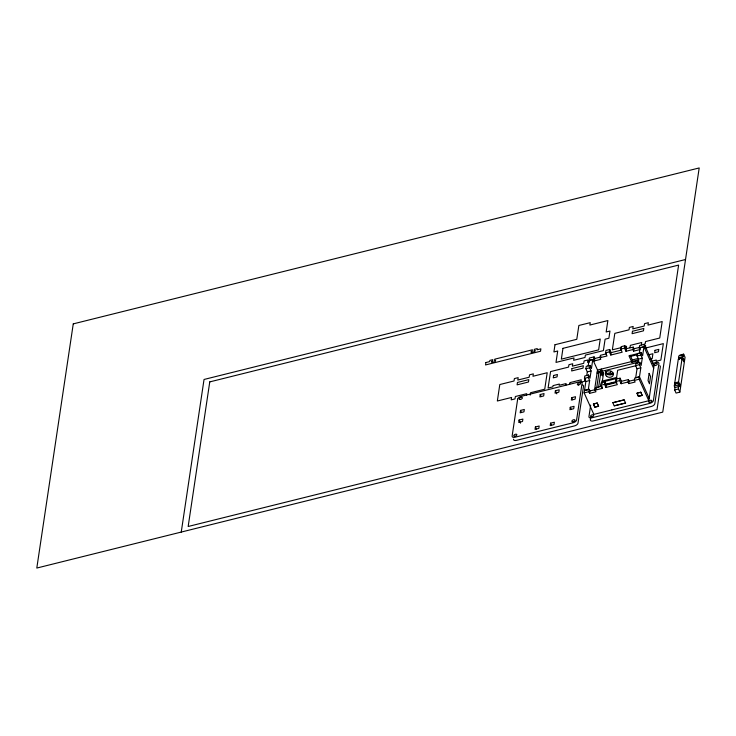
<?xml version="1.0" encoding="UTF-8"?>
<svg xmlns="http://www.w3.org/2000/svg" width="736" height="736" viewBox="0 0 736 736"><rect width="100%" height="100%" fill="white"/><g stroke="black" fill="none" stroke-linecap="round" stroke-linejoin="round"><path stroke-width="1.1" d="M181.249 532.073L204.038 379.463L685.529 259.514M519.092 420.026L518.733 422.427L522.523 421.48L522.882 419.078L519.092 420.026L520.508 423.163M520.527 410.412L520.168 412.813L523.958 411.866L524.317 409.464L520.527 410.412L521.474 412.5M526.488 395.287L526.728 393.677L515.356 396.511L514.998 398.921L511.207 399.86L511.566 397.458L497.343 401L499.799 384.542L514.022 381L514.381 378.589L518.172 377.651L517.813 380.052L529.184 377.218L529.543 374.817L533.333 373.87L532.974 376.271L547.198 372.729L544.732 389.197L530.518 392.739L530.159 395.14M535.394 426.954L535.035 429.355L538.826 428.416L539.184 426.006L535.394 426.954L536.342 429.042M540.242 394.505L539.884 396.916L543.674 395.968L544.033 393.567L540.242 394.505L541.19 396.603M550.565 423.172L550.206 425.583L553.996 424.635L554.355 422.234L550.565 423.172L551.503 425.27M555.404 390.733L555.045 393.134L558.836 392.187L559.194 389.786L555.404 390.733L556.821 393.87M565.855 385.176L566.094 383.566L559.139 385.296L559.332 384.054L553.012 385.627L552.828 386.869L548.081 388.047L550.565 371.579L568.569 367.098L568.937 364.697L572.728 363.759L572.36 366.16L583.74 363.336L584.099 360.925L587.889 359.987L587.53 362.388L589.646 361.864M569.646 384.229L569.885 382.628L581.256 379.804L580.897 382.205L584.688 381.257L585.046 378.856M570.271 407.275L569.912 409.676L573.712 408.728L574.071 406.327L570.271 407.275L571.219 409.363M571.706 397.661L571.348 400.062L575.147 399.124L575.506 396.713L571.706 397.661L572.654 399.749M611.855 409.915L593.851 414.386L584.145 392.895L585.856 381.506L584.439 378.368L584.798 375.958L588.588 375.02L590.005 378.157L591.082 370.944L589.665 367.807L590.024 365.406L586.233 366.353L585.874 368.754L587.291 371.892L586.84 374.891M588.147 366.105L588.993 360.474L592.784 359.527L597.862 370.788M601.524 386.262L595.562 387.743L595.203 390.154L595.939 391.773L589.619 393.346L589.978 390.936L589.251 389.316L584.513 390.494L588.294 389.574L589.646 380.558L588.23 377.421L588.588 375.02M592.784 359.527L591.44 368.543L590.024 365.406M593.731 359.278L594.09 356.868L589.352 358.046L588.993 360.456L593.731 359.278L594.458 360.898L600.778 359.324L600.052 357.705L600.41 355.304L606.372 353.823M589.619 393.346L588.883 391.718L589.251 389.316M594.458 360.898L594.826 358.496L594.09 356.868M590.677 405.076L588.956 416.585A3.386 1.803 -24.3 0 0 591.818 417.809L649.952 403.319A3.386 1.803 -24.3 0 0 653.412 400.531L658.913 363.685A3.386 1.803 -24.3 0 0 656.052 362.462L652.418 363.372M594.476 390.476L597.531 370.024L638.296 359.895M590.603 418.186L590.373 419.722A3.386 1.803 -24.3 0 0 593.234 420.937L651.369 406.456A3.386 1.803 -24.3 0 0 654.828 403.668L660.33 366.822A3.386 1.803 -24.3 0 0 659.815 365.737M596.611 388.406L599.058 372.02L638.287 362.25M598.589 387.357L600.861 372.149L597.071 373.097L601.045 370.944L601.321 369.076L603.446 373.787M595.203 390.154L602.149 388.424L600.742 385.287L601.1 382.886L604.891 381.938L606.308 385.075L605.949 387.476L617.32 384.652L615.903 381.515L616.262 379.114L620.052 378.166L621.469 381.303L621.11 383.714L628.056 381.984L628.424 379.583L621.469 381.303M600.861 372.149L602.517 375.811L602.49 373.253L601.045 370.944L597.255 371.892L598.037 373.621M600.052 357.705L606.998 355.976L605.581 352.838L605.949 350.437L609.739 349.499L611.156 352.627L610.788 355.037L622.159 352.213L620.742 349.076L621.11 346.665L624.901 345.727L626.318 348.864M602.112 382.72L603.63 372.582M602.149 383.272L602.49 381.018M602.149 388.424L602.398 386.823M606.216 371.56L605.884 373.759L610.622 372.582L610.816 371.34M605.949 387.476L604.532 384.339L604.891 381.938M610.788 355.037L609.371 351.9L609.739 349.499M626.207 348.689L633.264 347.134L632.905 349.536L625.95 351.265L624.533 348.128L624.901 345.727M621.11 383.714L619.694 380.576L620.052 378.166M625.95 351.265L626.566 346.288L624.376 346.831M629.998 347.751L630.356 345.34L641.728 342.507L641.369 344.917M649.18 398.314L639.483 376.823L635.683 377.761L637.036 368.754L635.619 365.617L635.978 363.216L639.768 362.268L639.409 364.67L640.826 367.807L639.483 376.823L634.736 378.01L634.377 380.411L635.113 382.03L628.792 383.603L629.151 381.202L628.424 379.583M638.83 360.622L631.92 362.342L632.279 359.941L630.172 355.267M621.092 347.65L612.343 349.83L614.808 333.362L629.022 329.829L629.381 327.419L633.172 326.48L632.813 328.882L644.184 326.048L644.543 323.647L648.333 322.699L647.974 325.1L662.198 321.558L659.741 338.026L645.518 341.568L645.159 343.97L639.584 345.561L639.225 347.972L639.952 349.591L633.632 351.155L634 348.754L633.264 347.134M637.845 363.345L638.471 359.14L637.054 356.003L637.413 353.602L641.203 352.654L642.62 355.792L643.963 346.776L640.173 347.723L639.336 353.354M639.768 362.268L641.185 365.406L642.261 358.193L640.844 355.056L641.203 352.654M611.855 409.924L648.821 400.724L639.115 379.233L639.474 376.832M645.693 345.699L645.325 348.1L663.338 343.62L660.854 360.097L656.116 361.275L656.3 360.033L652.087 361.072M648.821 400.724L654.028 365.875L644.322 344.384L643.963 346.794L639.225 347.972M679.852 355.092L683.643 354.145L685.06 357.282L679.862 392.132L676.071 393.079L674.654 389.942L675.013 387.541L674.305 385.968L674.581 384.1L678.371 383.152L680.027 386.814L680 384.256L678.555 381.947L682.125 358.055L678.325 359.002L674.765 382.895L675.547 384.624M679.392 358.864L679.291 359.527L678.509 357.797L678.785 355.93L682.576 354.982L683.284 356.555L683.643 354.145M679.862 392.132L678.445 388.994L678.371 383.152M682.125 358.055L683.772 361.716L683.744 359.159L682.3 356.859L682.576 354.982M605.581 352.838L609.371 351.9M620.742 349.076L624.533 348.128M611.156 352.627L621.58 350.042M594.826 358.496L601.146 356.923M634 348.754L640.32 347.18M630.476 356.426L637.707 354.623M585.874 368.754L589.665 367.807M637.054 356.003L640.844 355.056M648.968 354.715L652.915 353.731L652.16 358.745L650.192 359.232M632.279 359.941L638.204 358.469M587.291 371.892L591.082 370.944M638.471 359.14L642.261 358.193M600.594 373.722L602.49 373.253M584.439 378.368L588.23 377.421M600.493 374.394L602.388 373.925M635.619 365.617L639.409 364.67M636.134 365.645L617.66 370.254L615.958 381.662L605.36 384.302M600.797 375.084L602.692 374.606M607.007 374.688L612.453 373.327M678.509 357.797L682.3 356.859M585.856 381.506L589.646 380.558M637.036 368.754L640.826 367.807M681.849 359.637L683.744 359.159M601.873 381.156L616.704 377.467M603.916 381.625L617.182 378.322M600.742 385.287L604.532 384.339M615.903 381.515L619.694 380.576M606.436 384.486L613.07 382.83M606.308 385.075L616.731 382.481M589.978 390.936L596.298 389.372M629.151 381.202L634.414 379.886M584.145 392.895L588.883 391.718M634.377 380.411L639.115 379.233M674.765 382.895L678.555 381.947M674.305 385.968L678.095 385.029M612.812 402.693L624.183 399.869L625.6 403.006L614.229 405.83L612.812 402.693L624.192 399.86M675.013 387.541L678.804 386.593M674.654 389.942L678.445 388.994M614.238 405.83L625.609 402.997M643.963 346.776L653.66 368.276M637.707 355.709L636.87 353.841L628.967 355.81L631.92 362.342M632.905 349.536L633.632 351.155M628.056 381.984L628.792 383.603M513.553 439.162A3.386 1.803 -24.3 0 0 516.414 440.376L574.549 425.896A3.386 1.803 -24.3 0 0 578.008 423.108L583.51 386.253A3.386 1.803 -24.3 0 0 582.553 384.983M613.41 373.207A4.066 3.257 8.6 0 1 608.828 374.79A4.066 3.257 8.6 0 1 605.682 371.376M73.26 323.877L36.8 568.054L662.74 412.123L699.2 167.946L73.26 323.877M209.76 381.892L188.168 526.488L657.018 409.694L678.61 265.089L209.76 381.892M485.898 362.544L485.539 364.946L540.518 351.247L540.877 348.846L537.087 349.793L537.262 348.588L534.308 349.324L534.106 350.649L535.173 350.382L535.026 351.339L531.99 352.599L532.073 352.075L531.015 352.342L531.153 351.385L532.211 351.118L532.413 349.793L494.721 359.186L494.528 360.511L495.586 360.244L495.438 361.201L494.307 361.992L491.427 362.204L491.565 361.247L492.623 360.98L492.826 359.656L489.872 360.392L489.688 361.597L485.898 362.544M517.454 382.453L517.095 384.854L528.466 382.021L528.825 379.62L517.454 382.453M517.647 399.17L512.136 436.025A3.386 1.803 -24.3 0 0 514.998 437.239L573.132 422.758A3.386 1.803 -24.3 0 0 576.592 419.971L582.093 383.116A3.386 1.803 -24.3 0 0 579.232 381.901L521.106 396.382A3.386 1.803 -24.3 0 0 517.647 399.17M554.99 344.733L553.914 351.946L557.704 350.998L556.002 362.416L574.006 357.926L573.648 360.327L585.019 357.494L585.378 355.092L603.391 350.603L605.093 339.195L608.884 338.247L609.96 331.034L606.17 331.982L607.872 320.565L589.867 325.054L590.226 322.653L578.855 325.478L576.785 339.305L554.99 344.733M553.628 375.461L553.27 377.862L557.06 376.915L557.419 374.514L553.628 375.461M562.966 348.34L561.347 359.15L598.635 349.867L600.245 339.048L562.966 348.34M572.001 368.561L571.642 370.962L583.013 368.138L583.372 365.737L572.001 368.561M632.454 331.283L632.095 333.684L643.466 330.85L643.825 328.449L632.454 331.283M649.134 373.4L648.057 380.622L649.474 383.76L650.55 376.538L649.134 373.4M655.012 350.327L654.654 352.728L658.444 351.78L658.803 349.379L655.012 350.327M597.172 403.07L593.382 404.009L594.798 407.146L598.589 406.208L597.181 403.089L593.391 404.036L594.808 407.174L598.598 406.226L597.172 403.07M640.78 392.251L636.99 393.19L638.388 396.336L642.178 395.398L640.78 392.251L636.971 393.199L638.397 396.327L642.197 395.388L640.762 392.26M649.722 402.39A1.693 0.902 -24.3 0 0 651.811 400.669A1.693 0.902 -24.3 0 0 649.216 400.908A1.693 0.902 -24.3 0 0 649.722 402.39M655.224 365.534A1.693 0.902 -24.3 0 0 657.312 363.814A1.693 0.902 -24.3 0 0 654.727 364.053A1.693 0.902 -24.3 0 0 655.224 365.534M591.588 416.87A1.693 0.902 -24.3 0 0 593.676 415.15A1.693 0.902 -24.3 0 0 591.091 415.389A1.693 0.902 -24.3 0 0 591.588 416.87M514.777 436.301A1.693 0.902 -24.3 0 0 516.856 434.58A1.693 0.902 -24.3 0 0 514.271 434.829A1.693 0.902 -24.3 0 0 514.777 436.301M520.278 399.455A1.693 0.902 -24.3 0 0 522.367 397.734A1.693 0.902 -24.3 0 0 519.772 397.974A1.693 0.902 -24.3 0 0 520.278 399.455M578.404 384.974A1.693 0.902 -24.3 0 0 580.492 383.254A1.693 0.902 -24.3 0 0 577.907 383.493A1.693 0.902 -24.3 0 0 578.404 384.974M572.902 421.82A1.693 0.902 -24.3 0 0 574.991 420.1A1.693 0.902 -24.3 0 0 572.406 420.339A1.693 0.902 -24.3 0 0 572.902 421.82M606.62 376.317A4.066 3.257 8.6 0 0 613.309 374.983A4.066 3.257 8.6 0 0 608.157 370.87A4.066 3.257 8.6 0 0 606.62 376.317"/></g></svg>
